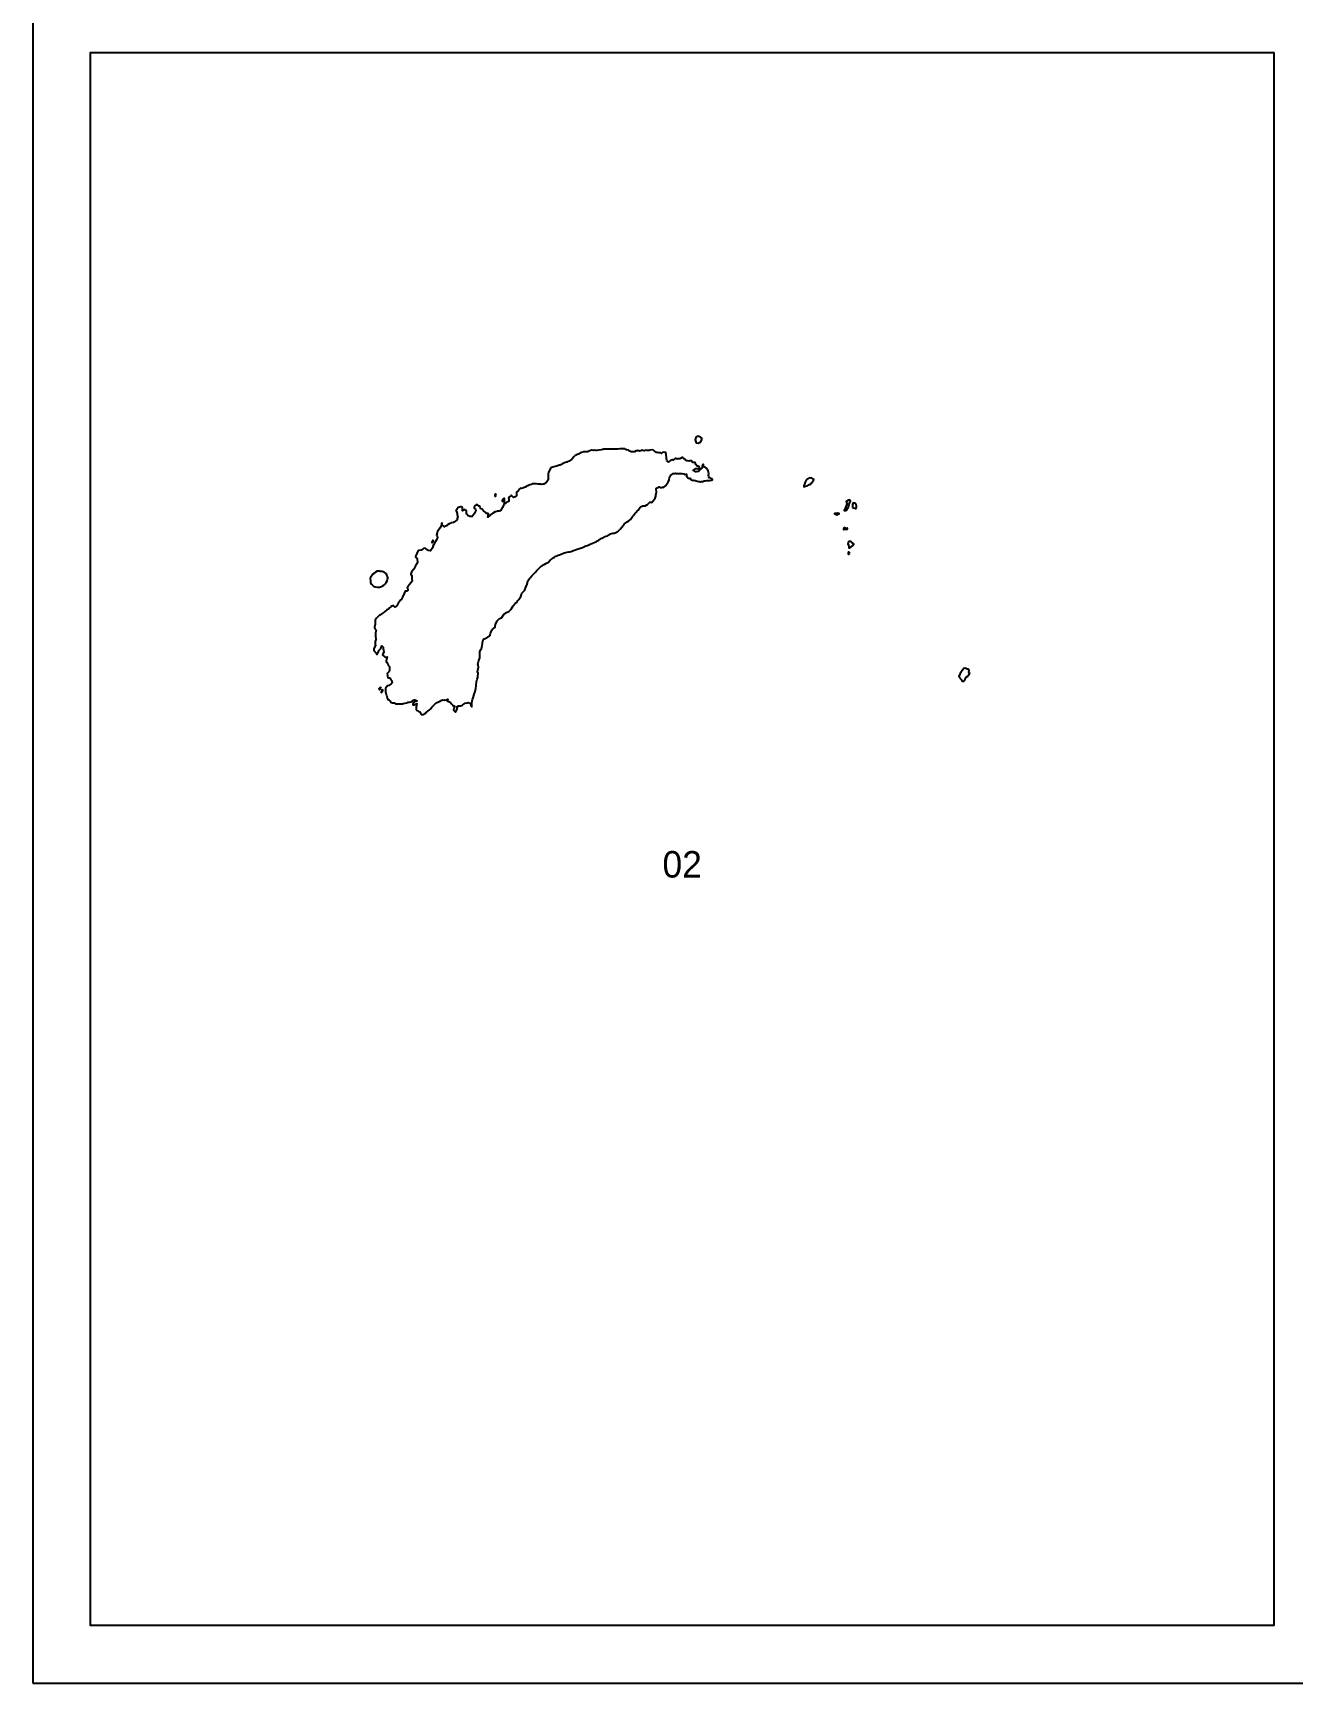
# Model space of a CAD drawing. Header units: millimetres. Extents: x 0 to 600, y 0 to 900.
# Drawn here: x 0 to 284.9, y 0 to 373.2 of the extents above; entities that cross this region are included whole.
import ezdxf
from ezdxf.enums import TextEntityAlignment as Align

# ---------------------------------------------------------------- set-up
doc = ezdxf.new("R2010")
doc.units = ezdxf.units.MM
for name, color, linetype in [('CORTE', 1, 'Continuous'), ('GRABADO', 5, 'Continuous'), ('HOJA', 8, 'Continuous')]:
    doc.layers.add(name, color=color, linetype=linetype)

msp = doc.modelspace()

# ---------------------------------------------------------------- linework, layer by layer
at = {"layer": 'CORTE'}
msp.add_lwpolyline([(13, 13.07), (13, 323.43), (13, 323.45), (13, 323.64), (13, 323.64), (13, 329.82), (13, 329.82), (13, 329.89), (13, 330.09), (13, 330.09), (13, 330.43), (13, 330.68), (13, 331.13), (13, 331.14), (13, 331.3), (13, 331.44), (13, 331.44), (13, 331.49), (13, 331.49), (13, 331.58), (13, 331.64), (13, 331.87), (13, 332.2), (13, 336.46), (13, 336.5), (13, 336.52), (13, 336.58), (13, 336.79), (13, 336.96), (13, 337.28), (13, 341.72), (13, 341.72), (13, 341.74), (13, 346.19), (13, 346.3), (13, 346.38), (13, 346.42), (13, 346.48), (13, 346.68), (13, 346.85), (13, 347.05), (13, 347.26), (13, 347.44), (13, 347.68), (13, 347.96), (13, 348.15), (13, 348.21), (13, 348.31), (13, 348.31), (13, 351.31), (13, 351.46), (13, 351.62), (13, 351.88), (13, 351.99), (13, 352.1), (13, 352.19), (13, 352.36), (13, 352.57), (13, 352.68), (13, 352.83), (13, 353.09), (13, 353.14), (13, 353.31), (13, 353.44), (13, 353.59), (13, 353.75), (13, 353.91), (13, 353.99), (13, 354.08), (13, 354.21), (13, 354.29), (13, 354.41), (13, 354.55), (13, 354.69), (13, 354.81), (13, 354.88), (13, 354.92), (13, 361.11), (13, 361.24), (13, 361.4), (13, 361.51), (13, 361.64), (13, 361.76), (13, 361.84), (13, 361.96), (13, 362.07), (13, 362.19), (13, 362.33), (13, 368.68), (13, 368.69), (13, 368.69), (13, 368.7), (13.01, 368.71), (13.01, 368.72), (13.02, 368.73), (13.03, 368.75), (13.05, 368.75), (13.07, 368.76), (212.21, 368.76), (212.21, 368.76), (212.52, 368.76), (212.57, 368.76), (212.83, 368.76), (212.84, 368.76), (212.84, 368.76), (212.84, 368.76), (212.85, 368.76), (212.85, 368.76), (213.16, 368.76), (213.34, 368.76), (213.69, 368.76), (249.3, 368.76), (249.3, 368.76), (249.52, 368.76), (250.09, 368.76), (250.52, 368.76), (251.04, 368.76), (251.58, 368.76), (252.06, 368.76), (252.57, 368.76), (253.27, 368.76), (253.75, 368.76), (254.2, 368.76), (254.4, 368.76), (254.62, 368.76), (254.85, 368.76), (254.94, 368.76), (254.94, 368.76), (254.94, 368.76), (254.95, 368.76), (255.08, 368.76), (255.09, 368.76), (255.36, 368.76), (255.64, 368.76), (255.66, 368.76), (255.67, 368.76), (255.67, 368.76), (255.99, 368.76), (256.41, 368.76), (256.87, 368.76), (257.15, 368.76), (257.16, 368.76), (257.16, 368.76), (257.18, 368.76), (257.36, 368.76), (257.56, 368.76), (257.68, 368.76), (257.85, 368.76), (276.38, 368.76), (276.46, 368.76), (276.56, 368.76), (276.69, 368.76), (276.8, 368.76), (276.88, 368.76), (276.99, 368.76), (277.05, 368.76), (277.13, 368.76), (277.14, 368.76), (277.16, 368.76), (277.16, 368.76), (277.24, 368.76), (277.38, 368.76), (277.51, 368.76), (277.64, 368.76), (277.75, 368.76), (277.86, 368.76), (277.97, 368.76), (278.08, 368.76), (278.19, 368.76), (278.3, 368.76), (278.41, 368.76), (278.53, 368.76), (278.64, 368.76), (278.75, 368.76), (278.85, 368.76), (280.76, 368.76), (280.77, 368.75), (280.79, 368.75), (280.81, 368.73), (280.82, 368.71), (280.82, 368.69), (280.82, 46.91), (280.82, 46.78), (280.82, 45.64), (280.82, 44.8), (280.82, 44.49), (280.82, 44.46), (280.82, 44.1), (280.82, 38.62), (280.82, 38.44), (280.82, 38.11), (280.82, 37.37), (280.82, 37.37), (280.82, 37.33), (280.82, 37.05), (280.82, 33.78), (280.82, 33.54), (280.82, 33.37), (280.82, 33.19), (280.82, 33.19), (280.82, 32.85), (280.82, 32.18), (280.82, 31.88), (280.82, 31.62), (280.82, 31.25), (280.82, 30.82), (280.82, 30.67), (280.82, 30.66), (280.82, 30.66), (280.82, 30.57), (280.82, 30.32), (280.82, 30.09), (280.82, 30.08), (280.82, 26.55), (280.82, 26.55), (280.82, 26.55), (280.82, 26.33), (280.82, 26.33), (280.82, 26.3), (280.82, 26.01), (280.82, 25.96), (280.82, 25.88), (280.82, 25.84), (280.82, 25.79), (280.82, 25.74), (280.82, 25.63), (280.82, 25.49), (280.82, 25.38), (280.82, 25.24), (280.82, 25.12), (280.82, 24.94), (280.82, 24.87), (280.82, 24.83), (280.82, 24.71), (280.82, 24.58), (280.82, 24.47), (280.82, 24.39), (280.82, 24.34), (280.82, 24.2), (280.82, 24.06), (280.82, 23.97), (280.82, 23.83), (280.82, 23.74), (280.82, 23.55), (280.82, 23.39), (280.82, 23.29), (280.82, 23.23), (280.82, 17.85), (280.82, 17.75), (280.82, 17.63), (280.82, 17.53), (280.82, 17.44), (280.82, 17.33), (280.82, 17.22), (280.82, 17.13), (280.82, 17.01), (280.82, 16.9), (280.82, 16.81), (280.82, 13.07), (280.82, 13.06), (280.82, 13.05), (280.81, 13.04), (280.81, 13.03), (280.8, 13.02), (280.8, 13.02), (280.79, 13.01), (280.78, 13), (280.77, 13), (280.76, 13), (280.75, 13), (48.71, 13), (48.67, 13), (48.51, 13), (48.51, 13), (48.44, 13), (48.07, 13), (48.01, 13), (47.99, 13), (47.97, 13), (47.88, 13), (47.82, 13), (47.78, 13), (47.62, 13), (47.54, 13), (47.5, 13), (47.47, 13), (47.34, 13), (47.22, 13), (47.2, 13), (37.82, 13), (37.82, 13), (37.73, 13), (37.59, 13), (37.47, 13), (37.41, 13), (37.31, 13), (37.14, 13), (37, 13), (36.96, 13), (36.88, 13), (36.76, 13), (36.75, 13), (36.75, 13), (36.69, 13), (36.69, 13), (36.67, 13), (36.61, 13), (36.56, 13), (36.54, 13), (36.51, 13), (36.51, 13), (36.4, 13), (36.26, 13), (36.15, 13), (35.99, 13), (35.92, 13), (29.48, 13), (29.25, 13), (29.03, 13), (28.82, 13), (28.5, 13), (28.18, 13), (27.88, 13), (27.74, 13), (27.74, 13), (27.65, 13), (27.48, 13), (27.36, 13), (27.22, 13), (27.1, 13), (27.04, 13), (26.98, 13), (26.93, 13), (26.89, 13), (26.79, 13), (26.67, 13), (26.56, 13), (26.47, 13), (26.37, 13), (26.31, 13), (26.2, 13), (26.06, 13), (25.99, 13), (25.96, 13), (25.91, 13), (25.81, 13), (25.63, 13), (25.45, 13), (25.34, 13), (25.24, 13), (25.06, 13), (24.98, 13), (24.89, 13), (24.79, 13), (24.67, 13), (16.21, 13), (16.15, 13), (16.09, 13), (16.03, 13), (15.96, 13), (15.89, 13), (15.83, 13), (15.76, 13), (15.68, 13), (15.61, 13), (15.54, 13), (15.47, 13), (15.4, 13), (15.33, 13), (15.26, 13), (15.19, 13), (15.12, 13), (15.06, 13), (14.99, 13), (14.91, 13), (14.82, 13), (14.75, 13), (14.68, 13), (14.61, 13), (14.54, 13), (14.47, 13), (14.39, 13), (13.07, 13), (13.07, 13), (13.06, 13), (13.05, 13), (13.04, 13.01), (13.04, 13.01), (13.03, 13.01), (13.03, 13.02), (13.02, 13.02), (13.02, 13.03), (13.01, 13.03), (13.01, 13.04), (13.01, 13.04), (13, 13.05), (13, 13.06), (13, 13.07), (13, 13.07)], close=True, dxfattribs=at)
at = {"layer": 'GRABADO'}
for points in [[(13, 293.26), (13, 293.29), (13, 293.61), (13, 293.61), (13, 303.91), (13, 303.91), (13, 304.02), (13, 304.36), (13, 304.36), (13, 304.92), (13, 305.35), (13, 306.09), (13, 306.1), (13, 306.39), (13, 306.6), (13, 306.6), (13, 306.7), (13, 306.7), (13, 306.84), (13, 306.94), (13, 307.33), (13, 307.88), (13, 314.99), (13, 315.04), (13, 315.08), (13, 315.19), (13, 315.53), (13, 315.82), (13, 316.34), (13, 323.75), (13, 323.75), (13, 323.78), (13, 331.19), (13, 331.38), (13, 331.51), (13, 331.58), (13, 331.67), (13, 332.01), (13, 332.29), (13, 332.64), (13, 332.98), (13, 333.27), (13, 333.68), (13, 334.15), (13, 334.47), (13, 334.56), (13, 334.77), (13, 334.77), (13, 339.72), (13, 339.99), (13, 340.25), (13, 340.67), (13, 340.86), (13, 341.04), (13, 341.2), (13, 341.47), (13, 341.82), (13, 342.01), (13, 342.27), (13, 342.69), (13, 342.77), (13, 343.06), (13, 343.28), (13, 343.52), (13, 343.79), (13, 344.07), (13, 344.2), (13, 344.35), (13, 344.56), (13, 344.7), (13, 344.9), (13, 345.13), (13, 345.36), (13, 345.55), (13, 345.68), (13, 345.74), (13, 356.05), (13, 356.28), (13, 356.55), (13, 356.72), (13, 356.94), (13, 357.15), (13, 357.28), (13, 357.48), (13, 357.66), (13, 357.87), (13, 358.1), (13, 368.68), (13, 368.69), (13, 368.7), (13, 368.71), (13.01, 368.72), (13.01, 368.72), (13.02, 368.73), (13.03, 368.74), (13.04, 368.75), (13.05, 368.75), (13.06, 368.76), (166.51, 368.76), (166.51, 368.76), (167.03, 368.76), (167.11, 368.76), (167.56, 368.76), (167.57, 368.76), (167.57, 368.76), (167.57, 368.76), (167.58, 368.76), (167.58, 368.76), (168.1, 368.76), (168.4, 368.76), (168.99, 368.76), (228.28, 368.76), (228.28, 368.76), (228.7, 368.76), (229.65, 368.76), (230.37, 368.76), (231.23, 368.76), (232.14, 368.76), (232.93, 368.76), (233.79, 368.76), (234.94, 368.76), (235.76, 368.76), (236.51, 368.76), (236.83, 368.76), (237.2, 368.76), (237.58, 368.76), (237.73, 368.76), (237.74, 368.76), (237.74, 368.76), (237.74, 368.76), (237.97, 368.76), (237.98, 368.76), (238.43, 368.76), (238.9, 368.76), (238.93, 368.76), (238.94, 368.76), (238.94, 368.76), (239.48, 368.76), (240.19, 368.76), (240.95, 368.76), (241.41, 368.76), (241.43, 368.76), (241.43, 368.76), (241.47, 368.76), (241.76, 368.76), (242.1, 368.76), (242.3, 368.76), (242.58, 368.76), (273.47, 368.76), (273.6, 368.76), (273.77, 368.76), (273.98, 368.76), (274.16, 368.76), (274.3, 368.76), (274.48, 368.76), (274.59, 368.76), (274.71, 368.76), (274.74, 368.76), (274.75, 368.76), (274.75, 368.76), (274.9, 368.76), (275.14, 368.76), (275.35, 368.76), (275.56, 368.76), (275.75, 368.76), (275.94, 368.76), (276.12, 368.76), (276.31, 368.76), (276.49, 368.76), (276.67, 368.76), (276.86, 368.76), (277.04, 368.76), (277.23, 368.76), (277.41, 368.76), (277.59, 368.76), (280.76, 368.76), (280.77, 368.75), (280.79, 368.75), (280.81, 368.73), (280.82, 368.71), (280.82, 368.69), (280.82, 69.46), (280.82, 69.24), (280.82, 67.35), (280.82, 65.95), (280.82, 65.44), (280.82, 65.38), (280.82, 64.78), (280.82, 55.65), (280.82, 55.35), (280.82, 54.79), (280.82, 53.57), (280.82, 53.56), (280.82, 53.56), (280.82, 53.51), (280.82, 53.04), (280.82, 47.58), (280.82, 47.19), (280.82, 46.89), (280.82, 46.6), (280.82, 46.59), (280.82, 46.59), (280.82, 46.04), (280.82, 44.91), (280.82, 44.42), (280.82, 43.99), (280.82, 43.36), (280.82, 42.65), (280.82, 42.39), (280.82, 42.39), (280.82, 42.39), (280.82, 42.24), (280.82, 41.82), (280.82, 41.43), (280.82, 41.42), (280.82, 35.53), (280.82, 35.53), (280.82, 35.53), (280.82, 35.21), (280.82, 35.21), (280.82, 35.12), (280.82, 34.64), (280.82, 34.55), (280.82, 34.42), (280.82, 34.36), (280.82, 34.26), (280.82, 34.19), (280.82, 33.99), (280.82, 33.77), (280.82, 33.58), (280.82, 33.35), (280.82, 33.14), (280.82, 32.85), (280.82, 32.74), (280.82, 32.67), (280.82, 32.46), (280.82, 32.25), (280.82, 32.06), (280.82, 31.93), (280.82, 31.86), (280.82, 31.61), (280.82, 31.38), (280.82, 31.23), (280.82, 31), (280.82, 30.86), (280.82, 30.54), (280.82, 30.27), (280.82, 30.1), (280.82, 30), (280.82, 21.03), (280.82, 20.86), (280.82, 20.67), (280.82, 20.5), (280.82, 20.35), (280.82, 20.16), (280.82, 19.98), (280.82, 19.83), (280.82, 19.63), (280.82, 19.45), (280.82, 19.3), (280.82, 13.07), (280.82, 13.06), (280.82, 13.05), (280.81, 13.04), (280.81, 13.03), (280.8, 13.02), (280.8, 13.02), (280.79, 13.01), (280.78, 13), (280.77, 13), (280.76, 13), (280.75, 13), (72.47, 13), (72.4, 13), (72.14, 13), (72.14, 13), (72.01, 13), (71.4, 13), (71.3, 13), (71.26, 13), (71.24, 13), (71.09, 13), (70.99, 13), (70.91, 13), (70.65, 13), (70.51, 13), (70.45, 13), (70.39, 13), (70.19, 13), (69.98, 13), (69.95, 13), (54.36, 13), (54.36, 13), (54.35, 13), (54.35, 13), (54.17, 13), (53.94, 13), (53.73, 13), (53.64, 13), (53.47, 13), (53.19, 13), (52.95, 13), (52.88, 13), (52.76, 13), (52.54, 13), (52.54, 13), (52.54, 13), (52.44, 13), (52.44, 13), (52.4, 13), (52.3, 13), (52.21, 13), (52.18, 13), (52.14, 13), (52.14, 13), (51.95, 13), (51.72, 13), (51.53, 13), (51.27, 13), (51.16, 13), (40.41, 13), (40.03, 13), (39.66, 13), (39.31, 13), (38.78, 13), (38.25, 13), (37.75, 13), (37.52, 13), (37.52, 13), (37.37, 13), (37.09, 13), (36.88, 13), (36.65, 13), (36.46, 13), (36.35, 13), (36.25, 13), (36.17, 13), (36.09, 13), (35.93, 13), (35.73, 13), (35.55, 13), (35.39, 13), (35.24, 13), (35.13, 13), (34.95, 13), (34.72, 13), (34.6, 13), (34.54, 13), (34.47, 13), (34.29, 13), (34, 13), (33.71, 13), (33.51, 13), (33.34, 13), (33.05, 13), (32.91, 13), (32.76, 13), (32.6, 13), (32.41, 13), (18.3, 13), (18.2, 13), (18.1, 13), (18.01, 13), (17.89, 13), (17.77, 13), (17.66, 13), (17.55, 13), (17.41, 13), (17.31, 13), (17.19, 13), (17.07, 13), (16.96, 13), (16.84, 13), (16.72, 13), (16.6, 13), (16.49, 13), (16.39, 13), (16.27, 13), (16.13, 13), (15.99, 13), (15.87, 13), (15.75, 13), (15.63, 13), (15.51, 13), (15.39, 13), (15.27, 13), (13.07, 13), (13.07, 13), (13.06, 13), (13.05, 13), (13.04, 13.01), (13.04, 13.01), (13.03, 13.01), (13.03, 13.02), (13.02, 13.02), (13.02, 13.03), (13.01, 13.03), (13.01, 13.04), (13.01, 13.04), (13, 13.05), (13, 13.06), (13, 13.07), (13, 13.07), (13, 293.26)], [(150.49, 280.42), (150.56, 280.42), (150.84, 280.54), (151.04, 280.66), (151.39, 281.18), (151.32, 281.52), (151.07, 281.81), (150.68, 281.96), (150.58, 281.97), (150.12, 281.87), (150.08, 281.87), (150.05, 281.83), (150.03, 281.72), (149.87, 281.17), (149.92, 280.92), (150.09, 280.52), (150.49, 280.42)], [(78.18, 233.28), (78.36, 233.57), (78.72, 233.98), (78.91, 234.61), (79.24, 234.26), (79.24, 233.95), (79.3, 233.63), (79.41, 233.24), (79.16, 232.71), (79.11, 232.57), (79.34, 232.36), (79.52, 232.2), (79.63, 232.08), (79.99, 231.98), (80.18, 232.08), (80.09, 231.83), (80.06, 231.78), (79.91, 231.15), (79.89, 230.96), (80.04, 230.92), (80.19, 230.68), (80.29, 230.49), (80.35, 230.19), (80.58, 230), (80.63, 229.88), (80.69, 229.8), (80.69, 229.22), (80.71, 229.07), (80.58, 228.75), (80.16, 228.35), (80.2, 227.86), (80.2, 227.71), (80.33, 227.43), (80.54, 227.38), (80.75, 227.31), (80.94, 227.03), (81, 226.88), (81.1, 226.72), (81.23, 226.51), (81.35, 226.29), (81.09, 226), (80.75, 225.8), (80.55, 225.65), (80.17, 225.54), (80.05, 225.42), (79.74, 224.9), (79.79, 224.54), (79.75, 224.22), (79.82, 223.91), (79.96, 223.54), (79.98, 223.42), (80.07, 223.12), (80.11, 222.91), (80.13, 222.85), (80.27, 222.48), (80.55, 222.38), (80.65, 222.32), (80.82, 222.17), (80.87, 221.88), (81.07, 221.82), (81.22, 221.72), (81.74, 221.72), (82.07, 221.48), (82.07, 221.45), (82.55, 221.45), (82.6, 221.47), (83.09, 221.47), (83.12, 221.47), (83.64, 221.47), (83.79, 221.51), (84.17, 221.62), (84.25, 221.62), (84.68, 221.71), (84.92, 221.82), (85.21, 221.82), (85.5, 221.92), (85.7, 222.02), (85.86, 222.19), (86.25, 222.4), (86.42, 222.38), (86.92, 222.12), (86.31, 221.91), (85.97, 221.42), (86.02, 221.14), (86.24, 221.21), (86.88, 221.56), (86.73, 220.73), (86.68, 220.49), (86.75, 220.08), (86.79, 220.02), (86.84, 219.95), (87.18, 219.9), (87.35, 219.75), (87.57, 219.69), (87.67, 219.38), (87.75, 219.21), (87.89, 219.1), (88.02, 218.96), (88.33, 219.09), (88.8, 219.33), (88.84, 219.31), (88.87, 219.4), (89.36, 219.78), (89.73, 220.11), (89.87, 220.23), (90.37, 220.79), (90.39, 220.83), (90.5, 220.94), (90.92, 221.36), (91.02, 221.49), (91.46, 221.79), (91.78, 221.92), (91.99, 221.99), (92.35, 222.2), (92.5, 222.3), (92.64, 222.36), (93.06, 222.33), (93.17, 222.36), (93.57, 222.27), (93.87, 222.52), (93.73, 222.17), (94, 222.02), (94.13, 221.97), (94.44, 221.88), (94.68, 221.48), (94.69, 221.47), (94.7, 221.46), (94.99, 221.2), (95.19, 220.96), (95.32, 220.98), (95.43, 220.74), (95.22, 220.4), (95.14, 220.06), (95.16, 220.01), (95.21, 219.93), (95.44, 219.73), (95.65, 219.59), (95.88, 220.08), (96.03, 220.6), (95.91, 220.76), (96.17, 220.95), (96.32, 221), (96.72, 221), (96.85, 221.02), (97.2, 221.2), (97.58, 221.5), (97.74, 221.58), (97.82, 221.61), (98.27, 221.73), (98.51, 221.8), (98.83, 221.59), (98.91, 221.6), (98.99, 221.46), (99.07, 221.03), (99.28, 220.82), (99.33, 221.44), (99.33, 221.54), (99.39, 222.15), (99.48, 222.44), (99.62, 222.85), (99.79, 223.36), (99.84, 223.54), (99.87, 223.65), (100.03, 224.23), (100.11, 224.66), (100.18, 224.93), (100.26, 225.55), (100.27, 225.61), (100.31, 225.83), (100.34, 226.32), (100.38, 226.42), (100.51, 227.01), (100.64, 227.45), (100.67, 227.7), (100.71, 228.23), (100.72, 228.38), (100.62, 228.79), (100.64, 229.09), (100.79, 229.73), (100.79, 229.77), (100.71, 230.29), (100.7, 230.47), (100.83, 231.03), (100.87, 231.18), (100.89, 231.26), (101.1, 231.87), (101.14, 232.27), (101.09, 232.55), (101.11, 232.92), (101.11, 233.26), (101.36, 233.74), (101.46, 233.97), (101.55, 234.22), (101.63, 234.65), (101.71, 235.12), (101.75, 235.34), (101.88, 235.91), (101.96, 236.08), (102.44, 236.32), (102.7, 236.43), (102.96, 236.55), (103.26, 236.77), (103.45, 237.09), (103.56, 237.44), (103.67, 237.74), (103.85, 238.14), (103.99, 238.35), (104.25, 238.51), (104.51, 238.73), (104.59, 238.83), (104.61, 238.97), (104.7, 239.52), (105.02, 240.17), (105.05, 240.23), (105.57, 240.77), (106.02, 240.95), (106.07, 241.02), (106.44, 241.62), (106.61, 241.82), (106.82, 241.91), (107.15, 242.12), (107.66, 242.32), (107.67, 242.32), (107.69, 242.33), (108.17, 242.83), (108.32, 243.01), (108.68, 243.6), (108.74, 243.71), (109.22, 244.28), (109.46, 244.41), (109.73, 244.84), (109.92, 245.1), (110.26, 245.55), (110.41, 245.78), (110.57, 246.21), (110.65, 246.48), (110.78, 246.65), (111.27, 247.18), (111.29, 247.23), (111.55, 247.86), (111.81, 248.53), (111.82, 248.54), (111.82, 248.56), (111.97, 249.25), (112.35, 249.8), (112.48, 249.96), (112.88, 250.39), (113.15, 250.66), (113.4, 250.94), (113.77, 251.35), (113.92, 251.53), (114.41, 252), (114.45, 252.04), (114.46, 252.05), (114.98, 252.58), (115.29, 252.76), (115.51, 252.88), (115.66, 252.96), (116.03, 253.18), (116.54, 253.44), (116.55, 253.44), (116.55, 253.44), (117.06, 253.96), (117.27, 254.14), (117.59, 254.44), (117.99, 254.67), (118.12, 254.76), (118.29, 254.84), (118.66, 255.03), (118.82, 255.06), (119.18, 255.17), (119.52, 255.3), (119.7, 255.38), (120.08, 255.54), (120.22, 255.62), (120.3, 255.64), (120.77, 255.75), (120.91, 255.74), (121.28, 255.81), (121.51, 255.84), (121.79, 255.91), (122.23, 256.13), (122.32, 256.15), (122.55, 256.24), (122.84, 256.33), (122.93, 256.36), (123.36, 256.53), (123.63, 256.6), (123.88, 256.7), (124.35, 256.85), (124.4, 256.87), (124.53, 256.93), (124.93, 257.11), (125.11, 257.17), (125.45, 257.26), (125.81, 257.41), (125.97, 257.48), (126.21, 257.62), (126.49, 257.75), (126.64, 257.81), (127.02, 257.95), (127.4, 258.13), (127.54, 258.16), (127.78, 258.31), (128.05, 258.47), (128.35, 258.71), (128.58, 258.85), (128.86, 259.01), (129.1, 259.11), (129.25, 259.21), (129.63, 259.39), (129.98, 259.48), (130.14, 259.58), (130.35, 259.7), (130.67, 259.93), (130.89, 259.98), (131.21, 260.05), (131.5, 260.1), (131.73, 260.16), (132.21, 260.36), (132.24, 260.37), (132.27, 260.39), (132.74, 260.85), (132.96, 261.08), (133.26, 261.43), (133.53, 261.77), (133.79, 262.08), (134.21, 262.47), (134.32, 262.59), (134.45, 262.63), (134.85, 262.82), (135.21, 263.16), (135.35, 263.41), (135.68, 263.85), (135.87, 264.09), (136.22, 264.55), (136.4, 264.77), (136.88, 265.25), (136.92, 265.29), (137.42, 265.94), (137.46, 265.98), (137.5, 266), (138, 266.23), (138.25, 266.28), (138.53, 266.28), (138.88, 266.45), (139.03, 266.52), (139.16, 266.64), (139.56, 267.07), (139.91, 267.07), (140.08, 267.03), (140.29, 267.32), (140.58, 267.68), (140.76, 268), (140.91, 268.44), (140.91, 268.68), (141.09, 269.32), (141.11, 269.38), (141.11, 269.39), (141.09, 269.46), (141.02, 269.96), (141, 270.07), (141.11, 270.27), (141.28, 270.33), (141.69, 270.57), (141.91, 270.41), (142.2, 270.43), (142.46, 270.47), (142.71, 270.42), (143.15, 270.8), (143.19, 270.85), (143.64, 271.49), (143.71, 271.6), (144, 272.16), (144.03, 272.58), (144.12, 272.86), (144.24, 273.09), (144.59, 273.34), (144.79, 273.54), (145.23, 273.6), (145.33, 273.62), (145.37, 273.63), (145.44, 273.6), (145.83, 273.54), (145.87, 273.54), (146.37, 273.57), (146.4, 273.56), (146.87, 273.54), (146.93, 273.53), (147.38, 273.47), (147.47, 273.31), (147.89, 273.43), (147.85, 272.88), (147.96, 272.84), (148.01, 272.78), (148.24, 272.52), (148.48, 272.39), (148.7, 272.49), (148.89, 272.19), (148.99, 272.13), (149.03, 272.11), (149.38, 272.01), (149.53, 272.03), (149.88, 271.97), (150.08, 271.9), (150.29, 271.8), (150.58, 271.73), (150.73, 271.73), (151.09, 271.67), (151.24, 271.74), (151.6, 271.79), (151.9, 271.91), (152.13, 271.93), (152.47, 271.97), (152.66, 272.01), (153, 271.97), (153.18, 271.97), (153.58, 272.06), (153.68, 272.09), (153.8, 272.16), (153.76, 272.23), (153.67, 272.33), (153.42, 272.44), (153.17, 272.63), (153.03, 272.59), (152.93, 272.81), (152.87, 273.21), (152.93, 273.53), (152.84, 273.85), (152.81, 274.2), (152.73, 274.36), (152.6, 274.51), (152.49, 274.7), (152.2, 274.86), (152.12, 274.92), (152.09, 274.99), (151.71, 275.08), (151.71, 275.58), (151.64, 275.63), (151.64, 275.64), (151.59, 275.57), (151.46, 275.29), (151.46, 274.88), (151.15, 274.65), (150.79, 274.17), (150.58, 273.98), (150.48, 274.05), (150.06, 273.95), (149.89, 273.96), (149.41, 274.21), (150.02, 274.66), (150.37, 274.7), (150.56, 274.57), (150.82, 274.92), (150.7, 275.11), (150.54, 275.21), (150.31, 275.24), (150.03, 275.57), (150.01, 275.59), (149.98, 275.62), (149.84, 276.03), (149.52, 276.06), (149.37, 276.06), (149.12, 276.27), (149.12, 276.46), (149.02, 276.42), (148.64, 276.42), (148.49, 276.37), (148.08, 276.42), (147.93, 276.46), (147.64, 276.58), (147.4, 276.85), (147.32, 276.85), (147.29, 276.96), (147.04, 277.15), (146.92, 277.19), (146.51, 276.94), (146.42, 276.88), (146.34, 276.85), (145.87, 276.85), (145.79, 276.83), (145.48, 276.93), (145.34, 276.96), (145.3, 276.94), (144.83, 276.61), (144.63, 276.67), (144.33, 276.61), (143.93, 276.25), (143.78, 276.15), (143.7, 276.19), (143.61, 276.26), (143.42, 276.6), (143.37, 276.99), (143.34, 277.21), (143.29, 277.68), (143.25, 277.78), (143.21, 278.33), (142.78, 278.4), (142.74, 278.4), (142.44, 278.32), (142.2, 278.07), (142.09, 278.23), (141.68, 278.27), (141.64, 278.27), (141.31, 278.32), (141.16, 278.34), (141.13, 278.35), (140.78, 278.57), (140.59, 278.66), (140.45, 278.83), (140.1, 278.91), (140.05, 278.91), (139.61, 278.84), (139.44, 278.8), (139.07, 278.8), (138.9, 278.79), (138.56, 278.85), (138.34, 278.72), (138, 278.77), (137.89, 278.84), (137.52, 278.72), (137.22, 278.64), (136.97, 278.75), (136.77, 278.72), (136.48, 278.72), (136.09, 278.49), (135.94, 278.46), (135.39, 278.46), (135.1, 278.65), (134.86, 278.75), (134.71, 278.82), (134.35, 278.94), (134.3, 278.95), (134.13, 279.02), (133.91, 279.12), (133.39, 279.12), (133.31, 279.13), (132.9, 279.13), (132.81, 279.12), (132.32, 279.05), (132.29, 279.03), (131.77, 279.03), (131.75, 279.03), (130.72, 279.03), (130.7, 279.03), (130.22, 279.08), (130.17, 279.09), (129.66, 279.09), (129.16, 279.04), (129.14, 279.04), (128.99, 279.01), (128.63, 278.95), (128.57, 278.94), (128.1, 278.87), (127.99, 278.86), (127.58, 278.8), (127.37, 278.74), (127.05, 278.81), (126.86, 278.76), (126.52, 278.86), (126.41, 278.83), (126.02, 278.7), (125.72, 278.6), (125.5, 278.49), (125.1, 278.49), (124.97, 278.44), (124.54, 278.44), (124.46, 278.4), (124.14, 278.32), (123.94, 278.26), (123.86, 278.22), (123.42, 277.96), (123.01, 277.77), (122.9, 277.7), (122.69, 277.63), (122.4, 277.34), (122.11, 276.95), (121.86, 276.69), (121.55, 276.53), (121.33, 276.36), (121.01, 276.24), (120.8, 276.16), (120.72, 276.13), (120.28, 275.97), (119.99, 275.85), (119.76, 275.74), (119.47, 275.55), (119.22, 275.45), (119.14, 275.44), (118.7, 275.29), (118.48, 275.25), (118.18, 275.17), (117.84, 275.09), (117.66, 275.02), (117.16, 274.87), (117.16, 274.86), (116.81, 274.19), (116.66, 273.79), (116.6, 273.52), (116.6, 273.44), (116.62, 272.82), (116.58, 272.71), (116.58, 272.12), (116.12, 271.46), (115.91, 271.38), (115.57, 271.18), (115.39, 271.16), (115.02, 271.08), (114.82, 271.12), (114.49, 271.15), (114.34, 271.18), (113.97, 271.24), (113.88, 271.24), (113.46, 271.24), (113.35, 271.22), (112.95, 271.19), (112.74, 271.09), (112.43, 270.98), (111.99, 270.79), (111.91, 270.76), (111.76, 270.68), (111.4, 270.49), (111.15, 270.36), (110.86, 270.26), (110.48, 270.2), (110.34, 270.23), (110.08, 270), (109.85, 269.75), (109.45, 269.33), (109.45, 268.64), (109.32, 268.47), (109.1, 268.32), (108.73, 268.17), (108.51, 268.36), (108.26, 268.61), (108.24, 268.63), (108.18, 268.6), (107.76, 268.21), (107.58, 267.96), (107.65, 267.82), (107.65, 267.23), (107.22, 267.07), (106.82, 266.71), (106.68, 267.12), (106.56, 266.56), (106.35, 266.06), (106.35, 265.84), (106.18, 265.78), (105.77, 265.13), (105.63, 265.09), (105.59, 265.08), (105.11, 265.04), (104.98, 264.95), (104.59, 264.9), (104.24, 264.65), (104.07, 264.59), (103.8, 264.44), (103.57, 264.25), (102.91, 263.65), (103.11, 264.47), (103.02, 264.52), (102.97, 264.55), (102.53, 264.55), (102.42, 264.71), (102.23, 264.88), (101.95, 265.14), (101.93, 265.16), (101.9, 265.17), (101.63, 265.46), (101.38, 265.57), (101.26, 265.71), (101.2, 265.86), (101.1, 266.15), (100.87, 266.15), (100.72, 266.34), (100.39, 266.53), (100.38, 266.54), (100.36, 266.52), (99.92, 266.2), (99.82, 265.87), (99.8, 265.73), (99.91, 265.65), (100.11, 265.48), (100.2, 265.19), (99.93, 264.57), (99.87, 264.46), (99.37, 263.84), (98.87, 263.84), (98.78, 263.9), (98.45, 264.02), (98.23, 264.32), (98.18, 264.39), (98.12, 264.48), (98.12, 265.05), (98.08, 265.14), (97.83, 265.29), (97.74, 265.42), (97.21, 265.11), (97.21, 265.85), (96.89, 266.05), (96.74, 266.02), (96.24, 265.84), (95.74, 265.22), (95.72, 265.18), (95.72, 265.17), (95.75, 265.1), (95.92, 264.75), (95.97, 264.51), (95.99, 264.13), (96.11, 263.81), (96, 263.42), (96, 263.07), (95.72, 262.86), (95.43, 262.66), (95.19, 262.5), (94.68, 262.38), (94.66, 262.37), (94.62, 262.35), (94.15, 262.15), (93.83, 261.92), (93.62, 261.75), (93.24, 261.65), (93.06, 261.51), (92.96, 261.61), (92.93, 261.66), (92.59, 261.83), (92.51, 262.37), (92.5, 262.36), (92.51, 262.27), (92.36, 261.69), (92.08, 261.21), (91.94, 260.99), (91.56, 260.41), (91.47, 260.3), (91.44, 260.14), (91.33, 259.65), (91.43, 259.48), (91.56, 258.93), (91.4, 258.69), (91.09, 258.21), (91.04, 258.13), (90.71, 257.52), (90.52, 257.15), (90.46, 256.83), (89.96, 256.09), (89.45, 256.18), (89.37, 256.21), (89.04, 256.39), (88.84, 256.62), (88.77, 256.65), (88.39, 256.58), (88.08, 256.37), (87.86, 256.22), (87.36, 256.13), (87.33, 256.13), (87.15, 256.1), (86.86, 255.56), (86.84, 255.44), (86.77, 255.32), (86.54, 254.79), (86.68, 254.6), (86.85, 254.38), (86.96, 254.23), (86.96, 254.08), (87, 253.55), (86.94, 253.36), (86.86, 253.12), (86.58, 252.65), (86.33, 252.24), (86.18, 251.96), (85.81, 251.51), (85.66, 251.27), (85.5, 250.86), (85.5, 250.65), (85.71, 250.51), (85.71, 249.92), (85.72, 249.78), (85.79, 249.2), (85.27, 248.51), (85.18, 248.47), (84.77, 247.84), (84.75, 247.8), (84.68, 247.7), (84.77, 247.7), (84.8, 247.2), (84.85, 247.13), (84.75, 247.02), (84.62, 246.92), (84.23, 246.92), (84, 246.41), (83.72, 245.77), (83.68, 245.71), (83.63, 245.6), (83.3, 245.01), (83.19, 244.89), (82.71, 244.31), (82.67, 244.27), (82.33, 243.62), (82.13, 243.4), (81.86, 243.31), (81.59, 243.63), (81.57, 243.67), (81.26, 243.59), (81.08, 243.55), (80.95, 243.42), (80.57, 243.07), (80.44, 242.91), (80.04, 242.69), (79.54, 242.25), (79.52, 242.23), (79.5, 242.21), (78.99, 241.93), (78.48, 241.53), (78.46, 241.52), (78.44, 241.52), (77.96, 241.08), (77.75, 240.84), (77.45, 240.38), (77.44, 240.18), (77.43, 240.14), (77.45, 239.48), (77.44, 239.46), (77.31, 238.79), (77.3, 238.62), (77.44, 238.36), (77.51, 238.26), (77.68, 238.14), (77.53, 237.5), (77.53, 236.8), (77.5, 236.71), (77.57, 236.19), (77.59, 236.02), (77.45, 235.53), (77.41, 235.32), (77.41, 235.27), (77.45, 234.92), (77.48, 234.67), (77.48, 234.61), (77.44, 234.56), (77.1, 233.93), (77.16, 233.58), (77.37, 233.28), (77.39, 233.21), (77.43, 233.16), (77.66, 232.9), (77.88, 232.66), (78.18, 233.28)], [(174.59, 270.65), (175.1, 270.79), (175.11, 270.8), (175.64, 271.04), (175.85, 271.1), (176.14, 271.3), (176.27, 271.49), (176.65, 272.01), (176.73, 272.16), (176.73, 272.18), (176.69, 272.19), (176.38, 272.39), (176.17, 272.57), (176, 272.5), (175.68, 272.57), (175.41, 272.37), (175.18, 272.26), (174.98, 272.09), (174.68, 271.44), (174.64, 271.41), (174.64, 271.36), (174.46, 270.74), (174.46, 270.58), (174.59, 270.65)], [(104.81, 268.68), (104.73, 268.87), (104.61, 268.86), (104.51, 268.65), (104.5, 268.5), (104.57, 268.39), (104.81, 268.68)], [(106.67, 267.41), (106.67, 267.93), (106.54, 267.9), (106.2, 267.46), (106.18, 267.31), (106.63, 267.31), (106.67, 267.41)], [(183.94, 265.17), (184, 265.19), (184.1, 265.25), (184.5, 265.91), (184.52, 265.93), (184.52, 265.96), (184.68, 266.61), (185.02, 267.27), (184.81, 267.58), (184.58, 267.56), (184.15, 267.32), (184.07, 267.28), (184.05, 267.26), (184.06, 267.24), (184.1, 267.02), (184.2, 266.76), (184.4, 266.55), (184.09, 266.44), (183.89, 265.86), (183.57, 265.23), (183.54, 265.17), (183.94, 265.17)], [(186.39, 265.91), (186.35, 266.28), (186.25, 266.55), (186.17, 266.7), (186.09, 266.82), (185.8, 266.82), (185.63, 266.96), (185.48, 266.57), (185.48, 266.33), (185.48, 265.9), (185.52, 265.81), (185.6, 265.83), (185.97, 265.7), (186.12, 265.55), (186.39, 265.91)], [(181.39, 264.5), (181.41, 264.46), (181.46, 264.43), (181.75, 264.28), (181.93, 264.25), (182.32, 264.41), (182.41, 264.41), (182.46, 264.5), (182.44, 264.5), (182.06, 264.6), (181.95, 264.61), (181.42, 264.49), (181.41, 264.54), (181.39, 264.5)], [(183.94, 260.98), (184.03, 260.93), (184.35, 261.07), (184.27, 261.29), (184.03, 261.16), (183.76, 261.31), (183.56, 261.29), (183.45, 261.01), (183.45, 260.9), (183.52, 260.87), (183.94, 260.98)], [(90.77, 258.25), (90.58, 258.41), (90.48, 258.45), (90.36, 258.22), (90.29, 257.98), (90.43, 257.96), (90.77, 258.25)], [(184.89, 256.72), (185.02, 256.87), (185.05, 256.91), (185.55, 257.31), (185.73, 257.55), (185.64, 257.65), (185.55, 257.81), (185.31, 257.85), (185.04, 258.22), (185.04, 258.22), (184.6, 258.22), (184.6, 258.22), (184.59, 258.21), (184.58, 258.17), (184.4, 257.59), (184.55, 257.5), (184.62, 256.85), (184.61, 256.81), (184.62, 256.72), (184.89, 256.72)], [(184.86, 255.48), (184.68, 255.67), (184.57, 255.85), (184.45, 255.47), (184.49, 255.33), (184.57, 255.21), (184.86, 255.48)], [(77.41, 247.9), (77.86, 247.83), (77.91, 247.82), (78.37, 247.83), (78.42, 247.83), (78.64, 247.9), (78.92, 247.99), (79.04, 248.07), (79.43, 248.29), (79.72, 248.57), (79.93, 248.9), (80.15, 249.25), (80.22, 249.63), (80.27, 249.91), (80.19, 250.25), (80.11, 250.59), (80.05, 250.72), (79.94, 250.83), (79.76, 251), (79.44, 251.24), (79.02, 251.36), (78.93, 251.38), (78.56, 251.43), (78.42, 251.45), (78.07, 251.45), (77.92, 251.46), (77.5, 251.24), (77.43, 251.17), (77.28, 251.05), (76.91, 250.78), (76.76, 250.57), (76.4, 250.03), (76.34, 249.89), (76.33, 249.81), (76.37, 249.23), (76.38, 249.21), (76.41, 249), (76.46, 248.61), (76.47, 248.57), (76.74, 248.37), (76.9, 248.22), (77.06, 248.11), (77.41, 247.91), (77.41, 247.9)], [(210.65, 226.62), (210.95, 227.03), (211.16, 227.47), (211.53, 227.75), (211.68, 227.89), (211.98, 228.37), (211.8, 228.54), (211.88, 229.06), (211.8, 229.19), (211.71, 229.27), (211.43, 229.33), (211.2, 229.51), (211.04, 229.46), (210.72, 229.56), (210.24, 229.04), (210.24, 229.03), (209.85, 228.34), (209.72, 228.17), (209.54, 227.68), (209.58, 227.53), (209.71, 227.33), (209.82, 227.2), (209.96, 227.04), (210.1, 226.86), (210.23, 226.65), (210.34, 226.58), (210.65, 226.62)], [(78.77, 224.92), (78.62, 225.13), (78.47, 225.09), (78.3, 224.89), (78.33, 224.73), (78.43, 224.6), (78.77, 224.92)], [(78.91, 224.09), (79.11, 224.26), (79.15, 224.55), (78.99, 224.63), (78.79, 224.21), (78.82, 224.06), (78.91, 224.09)]]:
    msp.add_lwpolyline(points, close=True, dxfattribs=at)
at = {"layer": 'HOJA'}
msp.add_lwpolyline([(0, 0), (600, 0), (600, 900), (0, 900)], close=True, dxfattribs=at)

# ---------------------------------------------------------------- texts
at = {"layer": 'GRABADO'}
msp.add_text('02', height=6, dxfattribs=at).set_placement((146.91, 185.17), align=Align.MIDDLE_CENTER)

doc.saveas('drawing.dxf')
